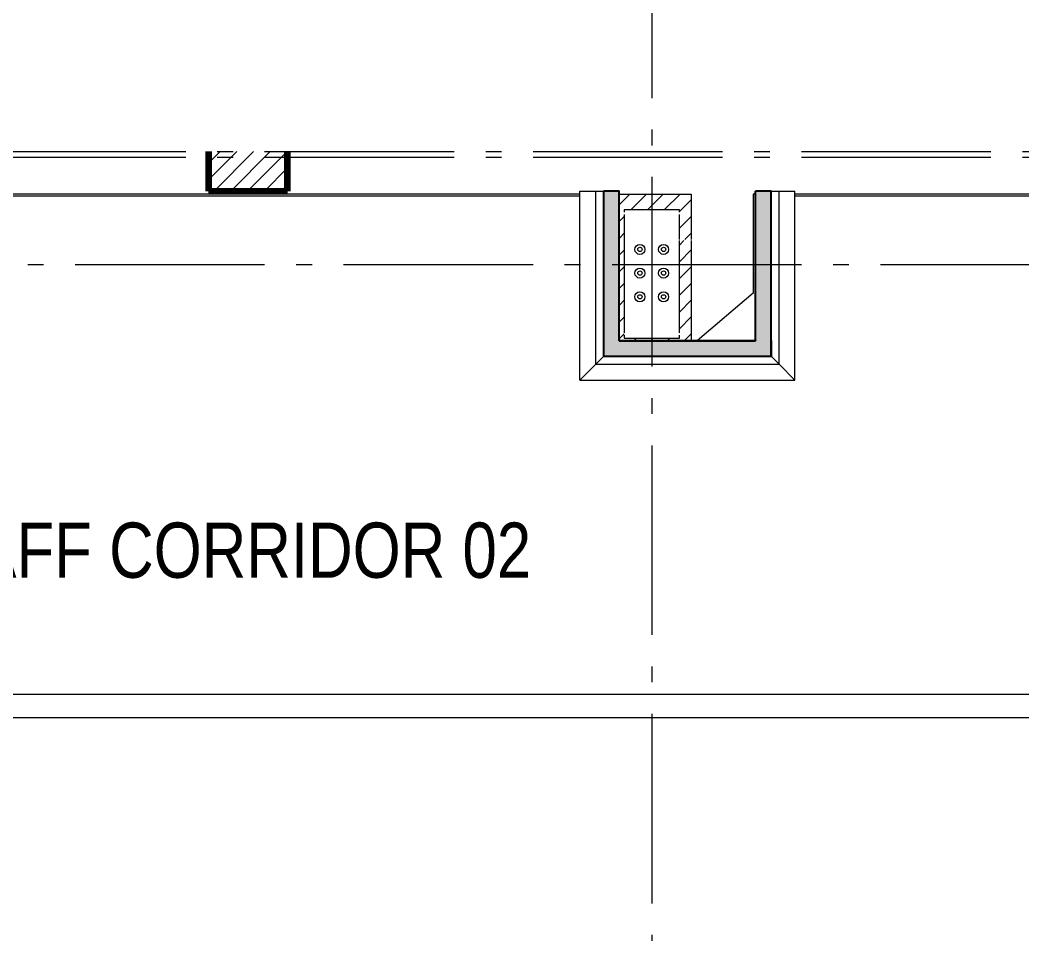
# Model space of a CAD drawing. Header units: millimetres. Extents: x -187347 to 135007, y -6415 to 292048.
# Drawn here: x -84941 to -78595, y 99815 to 105603 of the extents above; entities that cross this region are included whole.
import ezdxf

# ---------------------------------------------------------------- set-up
doc = ezdxf.new("R2010")
doc.units = ezdxf.units.MM
doc.header["$LTSCALE"] = 100
doc.linetypes.add('Z_LINE-CNTR', pattern=[17, 12, -2, 1, -2])
for name, color, linetype, lineweight in [('A-AREA-IDEN', 7, 'Continuous', 5), ('A-FLOR', 7, 'Continuous', 5), ('A-WALL', 7, 'Continuous', 5), ('A-WALL-FNSH', 7, 'Continuous', 5), ('A-WALL-PATT', 7, 'Continuous', 5), ('S-COLS', 7, 'Continuous', 5), ('S-FSTN', 7, 'Continuous', 5), ('S-GRID', 7, 'Continuous', 5)]:
    doc.layers.add(name, color=color, linetype=linetype, lineweight=lineweight)
doc.styles.add('Arial_40', font='arial.ttf', dxfattribs={"width": 0.8, "height": 125})

# ---------------------------------------------------------------- blocks, each defined once
blk = doc.blocks.new('ODE_ST_M3_Concrete_Rectangular_Column_LOD3 - C500c500-V253-BLOCK WORK - GROUND FLOOR PLAN - FOR SITE')
at = {"layer": 'S-COLS', "true_color": 0xc0c0c0}
h = blk.add_hatch(dxfattribs=at)
h.set_pattern_fill('FP_1742', color=9, style=0, pattern_type=2)
h.set_pattern_definition([(45, (-129443.505, -715), (-53.03301, 53.03301), [])])
h.paths.add_polyline_path([(-143.3, -250), (250, -250), (250, 0), (-250, 0), (-250, -250)])
at = {"layer": 'S-COLS', "lineweight": 100}
for p, q in [((-250, 0), (-250, -250)), ((250, -250), (250, 0)), ((-250, -250), (250, -250))]:
    blk.add_line(p, q, dxfattribs=at)
blk = doc.blocks.new('ODE_ST_M3_Base_Plate_Connection___Double_Row_14562_FREE_BOLT_LOD3 - BR630D-V275-BLOCK WORK - GROUND FLOOR PLAN - FOR SITE')
at = {"layer": 'S-FSTN'}
for p, q in [((-181.3, 406), (-181.3, 391)), ((168.7, 406), (-181.3, 406)), ((168.7, 391), (168.7, 406)), ((-181.3, 377), (-181.3, -373)), ((168.7, 219), (168.7, 377)), ((168.7, -373), (168.7, 213)), ((-181.3, -387), (-181.3, -406)), ((-181.3, -406), (168.7, -406)), ((168.7, -406), (168.7, -387))]:
    blk.add_line(p, q, dxfattribs=at)
blk = doc.blocks.new('Hex Head - 16mmØ BOLT-30449151-BLOCK WORK - GROUND FLOOR PLAN - FOR SITE')
at = {"layer": 'S-FSTN'}
for radius, start, end in [(31.7, 0, 180), (13.5, 0, 180), (31.7, 180, 360), (13.5, 180, 360)]:
    blk.add_arc((9.5, 0), radius, start, end, dxfattribs=at)
blk = doc.blocks.new('Hex Head - 30mmØ BOLT-30457584-BLOCK WORK - GROUND FLOOR PLAN - FOR SITE')
at = {"layer": 'S-FSTN'}
for radius, start, end in [(31.7, 0, 180), (13.5, 0, 180), (31.7, 180, 360), (13.5, 180, 360)]:
    blk.add_arc((9.5, 0), radius, start, end, dxfattribs=at)

msp = doc.modelspace()

# ---------------------------------------------------------------- hatches: boundary and pattern name
at = {"layer": 'A-WALL-PATT', "true_color": 0xb8ffa6}
h = msp.add_hatch(color=71, dxfattribs=at)
h.paths.add_polyline_path([(-81244.9, 103473.8), (-81244.1, 103473.8), (-81244.1, 103572.2), (-81244.9, 103572.2)])
h.paths.add_polyline_path([(-81244.1, 103573), (-81244.1, 104520), (-81244.9, 104520), (-81244.9, 103573)])
at = {"layer": 'A-WALL-PATT'}
h = msp.add_hatch(dxfattribs=at)
h.set_pattern_fill('FP_309', color=256, angle=67.38013, style=0, pattern_type=2)
h.set_pattern_definition([(157.38, (-81164.69, 104050.563), (-50.7995, 0.0003), [13.208, -647.192]), (157.38, (-81164.69, 104101.363), (-50.79954, 0.0003), [13.208, -647.192]), (157.38, (-81164.69, 104152.164), (-50.79954, 0.0003), [13.208, -647.192]), (157.38, (-81164.69, 104202.963), (-50.79954, 0.0003), [13.208, -647.192]), (157.38, (-81164.69, 104253.763), (-50.79954, 0.0003), [13.208, -647.192]), (202.249, (-81164.69, 104093.235), (-50.8004, 0.00024), [12.075, -1195.427]), (202.249, (-81164.69, 104144.035), (-50.8004, 0.00024), [12.075, -1195.427]), (202.249, (-81164.69, 104194.835), (-50.80037, 0.00024), [12.075, -1195.427]), (202.249, (-81164.69, 104245.635), (-50.80037, 0.00024), [12.075, -1195.427]), (202.249, (-81164.69, 104296.435), (-50.80037, 0.00024), [12.075, -1195.427]), (202.249, (-81164.69, 104347.235), (-50.80037, 0.00024), [12.075, -1195.427]), (202.2491, (-81164.69, 104398.035), (-50.80037, 0.00024), [12.075, -1195.427]), (202.2491, (-81164.69, 104448.836), (-50.80037, 0.00024), [12.075, -1195.427]), (202.2491, (-81164.69, 104499.635), (-50.80037, 0.00024), [12.075, -1195.427]), (337.751, (-81175.866, 104080.535), (-50.8004, -0.0005), [12.075, -1195.427]), (337.751, (-81175.866, 104131.335), (-50.8004, -0.0005), [12.075, -1195.427]), (337.751, (-81175.866, 104182.136), (-50.80037, -0.0005), [12.075, -1195.427]), (337.751, (-81175.866, 104232.935), (-50.80037, -0.0005), [12.075, -1195.427]), (337.751, (-81175.866, 104283.735), (-50.80037, -0.0005), [12.075, -1195.427]), (337.751, (-81175.866, 104334.535), (-50.80037, -0.0005), [12.075, -1195.427]), (337.751, (-81175.866, 104385.335), (-50.80037, -0.00048), [12.075, -1195.427]), (337.7511, (-81175.866, 104436.135), (-50.80037, -0.00048), [12.075, -1195.427]), (337.7511, (-81175.866, 104486.935), (-50.80037, -0.00048), [12.075, -1195.427]), (22.62, (-81176.882, 104062.755), (-50.7995, -0.00055), [13.208, -647.192]), (22.62, (-81176.882, 104113.555), (-50.79954, -0.00055), [13.208, -647.192]), (22.62, (-81176.882, 104164.355), (-50.79954, -0.00055), [13.208, -647.192]), (22.62, (-81176.882, 104215.155), (-50.79954, -0.00055), [13.208, -647.192]), (22.62, (-81176.882, 104265.955), (-50.79954, -0.00055), [13.208, -647.192]), (171.8701, (-81156.0536, 104048.023), (-50.79954, -7e-05), [3.592, -355.618]), (158.198, (-81159.61, 104048.53), (-50.8005, 0.0002), [5.471, -268.095]), (158.198, (-81159.61, 104099.33), (-50.8005, 0.0002), [5.471, -268.095]), (21.801, (-81164.69, 104067.835), (-50.8005, 0.0004), [5.471, -268.095]), (21.801, (-81164.69, 104118.636), (-50.8005, 0.0004), [5.471, -268.095]), (8.1301, (-81159.6096, 104069.867), (-50.79954, -0.00017), [3.592, -355.618]), (8.1301, (-81156.0536, 104048.023), (-50.79954, -0.00017), [3.592, -355.618]), (26.565, (-81152.498, 104048.53), (-50.7999, -0.0005), [3.408, -110.184]), (45, (-81149.45, 104050.056), (-50.8, -0.0001), [3.592, -68.25]), (56.31, (-81146.91, 104052.595), (-50.8, -0.0005), [1.832, -181.33]), (56.31, (-81146.91, 104103.395), (-50.8, -0.0005), [1.832, -181.33]), (56.31, (-81146.91, 104154.195), (-50.8, -0.0005), [1.832, -181.33]), (71.565, (-81145.894, 104054.12), (-50.8, 0.0002), [1.676, -158.967]), (71.565, (-81145.894, 104104.92), (-50.7998, 0.0002), [1.676, -158.967]), (71.565, (-81145.894, 104155.72), (-50.7998, 0.0002), [1.676, -158.967]), (71.565, (-81145.386, 104055.643), (-50.8, 0.0002), [1.676, -158.967]), (71.565, (-81145.386, 104106.443), (-50.7998, 0.0002), [1.676, -158.967]), (71.565, (-81145.386, 104157.243), (-50.7998, 0.0002), [1.676, -158.967]), (90, (-81144.88, 104057.167), (-50.8, -0.0001), [4.064, -46.736]), (108.435, (-81144.88, 104061.23), (-50.8, -0.0005), [1.676, -158.967]), (108.435, (-81144.88, 104112.03), (-50.7998, -0.0005), [1.676, -158.967]), (108.435, (-81144.88, 104162.83), (-50.7998, -0.0005), [1.676, -158.967]), (108.435, (-81145.386, 104062.755), (-50.8, -0.0005), [1.676, -158.967]), (108.435, (-81145.386, 104113.555), (-50.7998, -0.0005), [1.676, -158.967]), (108.435, (-81145.386, 104164.355), (-50.7998, -0.0005), [1.676, -158.967]), (123.69, (-81145.894, 104064.28), (-50.8, 0.0002), [1.832, -181.33]), (123.69, (-81145.894, 104115.08), (-50.8, 0.0002), [1.832, -181.33]), (123.69, (-81145.894, 104165.88), (-50.8, 0.0002), [1.832, -181.33]), (135, (-81146.91, 104065.803), (-50.8, -0.0001), [3.592, -68.25]), (153.435, (-81149.45, 104068.343), (-50.7999, 0.0003), [3.408, -110.184]), (171.8701, (-81152.498, 104069.867), (-50.79954, -7e-05), [3.592, -355.618]), (171.8701, (-81156.054, 104073.423), (-50.79954, -7e-05), [3.592, -355.618]), (158.198, (-81159.61, 104073.93), (-50.8005, 0.0002), [5.471, -268.095]), (158.198, (-81159.61, 104124.732), (-50.8005, 0.0002), [5.471, -268.095]), (21.801, (-81164.69, 104093.235), (-50.8005, 0.0004), [5.471, -268.095]), (21.801, (-81164.69, 104144.035), (-50.8005, 0.0004), [5.471, -268.095]), (8.1301, (-81159.61, 104095.267), (-50.79954, -0.00017), [3.592, -355.618]), (8.1301, (-81156.054, 104073.423), (-50.79954, -0.00017), [3.592, -355.618]), (26.565, (-81152.498, 104073.932), (-50.7999, -0.0005), [3.408, -110.184]), (45, (-81149.45, 104075.455), (-50.8, -0.0001), [3.592, -68.25]), (56.31, (-81146.91, 104077.995), (-50.8, -0.0005), [1.832, -181.33]), (56.31, (-81146.91, 104128.796), (-50.8, -0.0005), [1.832, -181.33]), (56.31, (-81146.91, 104179.595), (-50.8, -0.0005), [1.832, -181.33]), (71.565, (-81145.894, 104079.52), (-50.8, 0.0002), [1.676, -158.967]), (71.565, (-81145.894, 104130.32), (-50.7998, 0.0002), [1.676, -158.967]), (71.565, (-81145.894, 104181.12), (-50.7998, 0.0002), [1.676, -158.967]), (71.565, (-81145.386, 104081.043), (-50.8, 0.0002), [1.676, -158.967]), (71.565, (-81145.386, 104131.843), (-50.7998, 0.0002), [1.676, -158.967]), (71.565, (-81145.386, 104182.644), (-50.7998, 0.0002), [1.676, -158.967]), (90, (-81144.88, 104082.567), (-50.8, -0.0001), [4.064, -46.736]), (108.435, (-81144.88, 104086.63), (-50.7998, -0.0005), [1.676, -158.967]), (108.435, (-81144.88, 104137.43), (-50.7998, -0.0005), [1.676, -158.967]), (108.435, (-81144.88, 104188.23), (-50.7998, -0.0005), [1.676, -158.967]), (108.435, (-81145.386, 104088.155), (-50.7998, -0.0005), [1.676, -158.967]), (108.435, (-81145.386, 104138.955), (-50.7998, -0.0005), [1.676, -158.967]), (108.435, (-81145.386, 104189.755), (-50.7998, -0.0005), [1.676, -158.967]), (123.69, (-81145.894, 104089.68), (-50.8, 0.0002), [1.832, -181.33]), (123.69, (-81145.894, 104140.48), (-50.8, 0.0002), [1.832, -181.33]), (123.69, (-81145.894, 104191.28), (-50.8, 0.0002), [1.832, -181.33]), (135, (-81146.91, 104091.203), (-50.8, -0.0001), [3.592, -68.25]), (153.435, (-81149.45, 104093.743), (-50.7999, 0.0003), [3.408, -110.184]), (171.8701, (-81152.4984, 104095.267), (-50.79954, -7e-05), [3.592, -355.618]), (171.8701, (-81184.5024, 104060.723), (-50.79954, -7e-05), [3.592, -355.618]), (153.435, (-81188.058, 104061.232), (-50.7999, 0.0003), [3.408, -110.184]), (135, (-81191.106, 104062.755), (-50.8, -0.0001), [3.592, -68.25]), (123.69, (-81193.646, 104065.295), (-50.8, 0.0002), [1.832, -181.33]), (123.69, (-81193.646, 104116.095), (-50.8, 0.0002), [1.832, -181.33]), (123.69, (-81193.646, 104166.895), (-50.8, 0.0002), [1.832, -181.33]), (108.435, (-81194.66, 104066.82), (-50.8, -0.0005), [1.676, -158.967]), (108.435, (-81194.66, 104117.62), (-50.7998, -0.0005), [1.676, -158.967]), (108.435, (-81194.662, 104168.42), (-50.7998, -0.0005), [1.676, -158.967]), (108.435, (-81195.17, 104068.343), (-50.8, -0.0005), [1.676, -158.967]), (108.435, (-81195.17, 104119.143), (-50.7998, -0.0005), [1.676, -158.967]), (108.435, (-81195.17, 104169.943), (-50.7998, -0.0005), [1.676, -158.967]), (90, (-81195.68, 104069.87), (-50.8, -0.0001), [4.064, -46.736]), (71.565, (-81195.68, 104073.93), (-50.8, 0.0002), [1.676, -158.967]), (71.565, (-81195.68, 104124.73), (-50.7998, 0.0002), [1.676, -158.967]), (71.565, (-81195.68, 104175.53), (-50.7998, 0.0002), [1.676, -158.967]), (71.565, (-81195.17, 104075.455), (-50.8, 0.0002), [1.676, -158.967]), (71.565, (-81195.17, 104126.255), (-50.7998, 0.0002), [1.676, -158.967]), (71.565, (-81195.17, 104177.055), (-50.7998, 0.0002), [1.676, -158.967]), (56.31, (-81194.66, 104076.98), (-50.8, -0.0005), [1.832, -181.33]), (56.31, (-81194.66, 104127.78), (-50.8, -0.0005), [1.832, -181.33]), (56.31, (-81194.66, 104178.58), (-50.8, -0.0005), [1.832, -181.33]), (45, (-81193.646, 104078.503), (-50.8, -0.0001), [3.592, -68.25]), (26.565, (-81191.106, 104081.043), (-50.7999, -0.0005), [3.408, -110.184]), (8.1301, (-81188.0584, 104082.567), (-50.79954, -0.00017), [3.592, -355.618]), (8.1301, (-81184.5024, 104060.723), (-50.79954, -0.00017), [3.592, -355.618]), (20.556, (-81180.946, 104061.231), (-50.8004, -0.0003), [4.34, -429.695]), (20.556, (-81180.946, 104112.03), (-50.8004, -0.0003), [4.34, -429.695]), (20.556, (-81180.946, 104162.832), (-50.8004, -0.0003), [4.34, -429.695]), (158.198, (-81175.866, 104080.535), (-50.8005, 0.0002), [5.471, -268.095]), (158.198, (-81175.866, 104131.335), (-50.8005, 0.0002), [5.471, -268.095]), (171.8701, (-81180.946, 104082.5674), (-50.79954, -7e-05), [3.592, -355.618]), (90, (-81195.68, 104046.5), (-50.8, -0.0001), [2.032, -48.768]), (71.565, (-81195.68, 104048.53), (-50.8, 0.0002), [1.676, -158.967]), (71.565, (-81195.68, 104099.33), (-50.7998, 0.0002), [1.676, -158.967]), (71.565, (-81195.68, 104150.13), (-50.7998, 0.0002), [1.676, -158.967]), (71.565, (-81195.17, 104050.055), (-50.8, 0.0002), [1.676, -158.967]), (71.565, (-81195.17, 104100.855), (-50.7998, 0.0002), [1.676, -158.967]), (71.565, (-81195.17, 104151.656), (-50.7998, 0.0002), [1.676, -158.967]), (56.31, (-81194.66, 104051.58), (-50.8, -0.0005), [1.832, -181.33]), (56.31, (-81194.662, 104102.38), (-50.8, -0.0005), [1.832, -181.33]), (56.31, (-81194.66, 104153.18), (-50.8, -0.0005), [1.832, -181.33]), (45, (-81193.646, 104053.104), (-50.8, -0.0001), [3.592, -68.25]), (26.565, (-81191.106, 104055.643), (-50.7999, -0.0005), [3.408, -110.184]), (8.1301, (-81188.058, 104057.167), (-50.79954, -0.00017), [3.592, -355.618]), (159.444, (-81176.882, 104055.643), (-50.8004, 7e-05), [4.34, -429.695]), (159.444, (-81176.882, 104106.443), (-50.8004, 7e-05), [4.34, -429.695]), (159.444, (-81176.882, 104157.244), (-50.8004, 7e-05), [4.34, -429.695]), (171.8701, (-81180.946, 104057.1676), (-50.79954, -7e-05), [3.592, -355.618]), (171.8701, (-81184.502, 104086.1236), (-50.79954, -7e-05), [3.592, -355.618]), (153.435, (-81188.058, 104086.631), (-50.7999, 0.0003), [3.408, -110.184]), (135, (-81191.106, 104088.155), (-50.8, -0.0001), [3.592, -68.25]), (123.69, (-81193.646, 104090.695), (-50.8, 0.0002), [1.832, -181.33]), (123.69, (-81193.646, 104141.495), (-50.8, 0.0002), [1.832, -181.33]), (123.69, (-81193.646, 104192.296), (-50.8, 0.0002), [1.832, -181.33]), (108.435, (-81194.66, 104092.22), (-50.7998, -0.0005), [1.676, -158.967]), (108.435, (-81194.66, 104143.02), (-50.7998, -0.0005), [1.676, -158.967]), (108.435, (-81194.66, 104193.82), (-50.7998, -0.0005), [1.676, -158.967]), (108.435, (-81195.17, 104093.743), (-50.7998, -0.0005), [1.676, -158.967]), (108.435, (-81195.17, 104144.544), (-50.7998, -0.0005), [1.676, -158.967]), (108.435, (-81195.17, 104195.343), (-50.7998, -0.0005), [1.676, -158.967]), (90, (-81195.68, 104095.267), (-50.8, -0.0001), [2.032, -48.768]), (8.1301, (-81184.502, 104086.1236), (-50.79954, -0.00017), [3.592, -355.618]), (21.801, (-81180.946, 104086.631), (-50.8005, 0.0004), [5.471, -268.095]), (21.801, (-81180.946, 104137.43), (-50.8005, 0.0004), [5.471, -268.095])])
h.paths.add_polyline_path([(-81145.7, 103572.2), (-81145.7, 104520), (-81244.1, 104520), (-81244.1, 103572.2)])
at = {"layer": 'A-WALL-PATT', "true_color": 0xb8ffa6}
for points in [[(-81144.9, 103573), (-81144.9, 104520), (-81145.7, 104520), (-81145.7, 103573)], [(-80282.1, 103573), (-80282.1, 104519), (-80282.9, 104519), (-80282.9, 103573)], [(-81047.4, 103572.2), (-80282.1, 103572.2), (-80282.9, 103573), (-81144.9, 103573), (-81145.7, 103572.2)], [(-81047.4, 103473), (-80183.7, 103473), (-80183.7, 103473.8), (-81244.1, 103473.8), (-81244.1, 103473)]]:
    msp.add_hatch(color=71, dxfattribs=at).paths.add_polyline_path(points)
at = {"layer": 'A-WALL-PATT'}
h = msp.add_hatch(dxfattribs=at)
h.set_pattern_fill('FP_307', color=256, angle=67.38013, style=0, pattern_type=2)
h.set_pattern_definition([(337.38, (-80263.066, 104041.935), (50.7995, -0.0003), [13.208, -647.192]), (337.38, (-80263.066, 103991.135), (50.79954, -0.0003), [13.208, -647.192]), (337.38, (-80263.066, 103940.335), (50.79954, -0.0003), [13.208, -647.192]), (337.38, (-80263.066, 103889.535), (50.79954, -0.0003), [13.208, -647.192]), (337.38, (-80263.066, 103838.735), (50.79954, -0.0003), [13.208, -647.192]), (22.249, (-80263.066, 103999.264), (50.8004, -0.00024), [12.075, -1195.427]), (22.249, (-80263.066, 103948.463), (50.8004, -0.00024), [12.075, -1195.427]), (22.249, (-80263.066, 103897.663), (50.80037, -0.00024), [12.075, -1195.427]), (22.249, (-80263.066, 103846.864), (50.80037, -0.00024), [12.075, -1195.427]), (22.249, (-80263.066, 103796.063), (50.80037, -0.00024), [12.075, -1195.427]), (22.249, (-80263.066, 103745.263), (50.80037, -0.00024), [12.075, -1195.427]), (22.2491, (-80263.066, 103694.463), (50.80037, -0.00024), [12.075, -1195.427]), (22.2491, (-80263.066, 103643.663), (50.80037, -0.00024), [12.075, -1195.427]), (22.2491, (-80263.066, 103592.863), (50.80037, -0.00024), [12.075, -1195.427]), (157.751, (-80251.89, 104011.963), (50.8004, 0.0005), [12.075, -1195.427]), (157.751, (-80251.89, 103961.163), (50.8004, 0.0005), [12.075, -1195.427]), (157.751, (-80251.89, 103910.363), (50.80037, 0.0005), [12.075, -1195.427]), (157.751, (-80251.89, 103859.563), (50.80037, 0.0005), [12.075, -1195.427]), (157.751, (-80251.89, 103808.763), (50.80037, 0.0005), [12.075, -1195.427]), (157.751, (-80251.89, 103757.964), (50.80037, 0.0005), [12.075, -1195.427]), (157.751, (-80251.89, 103707.163), (50.80037, 0.00048), [12.075, -1195.427]), (157.7511, (-80251.89, 103656.363), (50.80037, 0.00048), [12.075, -1195.427]), (157.7511, (-80251.89, 103605.564), (50.80037, 0.00048), [12.075, -1195.427]), (202.62, (-80250.874, 104029.743), (50.7995, 0.00055), [13.208, -647.192]), (202.62, (-80250.874, 103978.943), (50.79954, 0.00055), [13.208, -647.192]), (202.62, (-80250.874, 103928.144), (50.79954, 0.00055), [13.208, -647.192]), (202.62, (-80250.874, 103877.343), (50.79954, 0.00055), [13.208, -647.192]), (202.62, (-80250.874, 103826.543), (50.79954, 0.00055), [13.208, -647.192]), (351.8701, (-80271.702, 104044.475), (50.79954, 7e-05), [3.592, -355.618]), (338.198, (-80268.146, 104043.967), (50.8005, -0.0002), [5.471, -268.095]), (338.198, (-80268.146, 103993.168), (50.8005, -0.0002), [5.471, -268.095]), (201.801, (-80263.066, 104024.663), (50.8005, -0.0004), [5.471, -268.095]), (201.801, (-80263.066, 103973.863), (50.8005, -0.0004), [5.471, -268.095]), (188.1301, (-80268.146, 104022.631), (50.79954, 0.00017), [3.592, -355.618]), (188.1301, (-80271.702, 104044.475), (50.79954, 0.00017), [3.592, -355.618]), (206.565, (-80275.258, 104043.968), (50.7999, 0.0005), [3.408, -110.184]), (225, (-80278.306, 104042.443), (50.8, 0.0001), [3.592, -68.25]), (236.31, (-80280.846, 104039.903), (50.8, 0.0005), [1.832, -181.33]), (236.31, (-80280.846, 103989.104), (50.8, 0.0005), [1.832, -181.33]), (236.31, (-80280.846, 103938.303), (50.8, 0.0005), [1.832, -181.33]), (251.565, (-80281.862, 104038.38), (50.8, -0.0002), [1.676, -158.967]), (251.565, (-80281.86, 103987.58), (50.7998, -0.0002), [1.676, -158.967]), (251.565, (-80281.86, 103936.78), (50.7998, -0.0002), [1.676, -158.967]), (251.565, (-80282.37, 104036.855), (50.8, -0.0002), [1.676, -158.967]), (251.565, (-80282.37, 103986.055), (50.7998, -0.0002), [1.676, -158.967]), (251.565, (-80282.37, 103935.256), (50.7998, -0.0002), [1.676, -158.967]), (270, (-80282.88, 104035.33), (50.8, 0.0001), [4.064, -46.736]), (288.435, (-80282.88, 104031.267), (50.8, 0.0005), [1.676, -158.967]), (288.435, (-80282.88, 103980.467), (50.7998, 0.0005), [1.676, -158.967]), (288.435, (-80282.88, 103929.667), (50.7998, 0.0005), [1.676, -158.967]), (288.435, (-80282.37, 104029.743), (50.8, 0.0005), [1.676, -158.967]), (288.435, (-80282.37, 103978.943), (50.7998, 0.0005), [1.676, -158.967]), (288.435, (-80282.37, 103928.143), (50.7998, 0.0005), [1.676, -158.967]), (303.69, (-80281.86, 104028.22), (50.8, -0.0002), [1.832, -181.33]), (303.69, (-80281.862, 103977.42), (50.8, -0.0002), [1.832, -181.33]), (303.69, (-80281.86, 103926.62), (50.8, -0.0002), [1.832, -181.33]), (315, (-80280.846, 104026.695), (50.8, 0.0001), [3.592, -68.25]), (333.435, (-80278.306, 104024.155), (50.7999, -0.0003), [3.408, -110.184]), (351.8701, (-80275.258, 104022.6314), (50.79954, 7e-05), [3.592, -355.618]), (351.8701, (-80271.702, 104019.075), (50.79954, 7e-05), [3.592, -355.618]), (338.198, (-80268.146, 104018.567), (50.8005, -0.0002), [5.471, -268.095]), (338.198, (-80268.146, 103967.767), (50.8005, -0.0002), [5.471, -268.095]), (201.801, (-80263.066, 103999.264), (50.8005, -0.0004), [5.471, -268.095]), (201.801, (-80263.066, 103948.463), (50.8005, -0.0004), [5.471, -268.095]), (188.1301, (-80268.146, 103997.231), (50.79954, 0.00017), [3.592, -355.618]), (188.1301, (-80271.702, 104019.075), (50.79954, 0.00017), [3.592, -355.618]), (206.565, (-80275.258, 104018.567), (50.7999, 0.0005), [3.408, -110.184]), (225, (-80278.306, 104017.043), (50.8, 0.0001), [3.592, -68.25]), (236.31, (-80280.846, 104014.503), (50.8, 0.0005), [1.832, -181.33]), (236.31, (-80280.846, 103963.703), (50.8, 0.0005), [1.832, -181.33]), (236.31, (-80280.846, 103912.903), (50.8, 0.0005), [1.832, -181.33]), (251.565, (-80281.86, 104012.98), (50.8, -0.0002), [1.676, -158.967]), (251.565, (-80281.86, 103962.18), (50.7998, -0.0002), [1.676, -158.967]), (251.565, (-80281.86, 103911.38), (50.7998, -0.0002), [1.676, -158.967]), (251.565, (-80282.37, 104011.455), (50.8, -0.0002), [1.676, -158.967]), (251.565, (-80282.37, 103960.655), (50.7998, -0.0002), [1.676, -158.967]), (251.565, (-80282.37, 103909.855), (50.7998, -0.0002), [1.676, -158.967]), (270, (-80282.88, 104009.93), (50.8, 0.0001), [4.064, -46.736]), (288.435, (-80282.88, 104005.868), (50.7998, 0.0005), [1.676, -158.967]), (288.435, (-80282.88, 103955.067), (50.7998, 0.0005), [1.676, -158.967]), (288.435, (-80282.88, 103904.267), (50.7998, 0.0005), [1.676, -158.967]), (288.435, (-80282.37, 104004.343), (50.7998, 0.0005), [1.676, -158.967]), (288.435, (-80282.37, 103953.543), (50.7998, 0.0005), [1.676, -158.967]), (288.435, (-80282.37, 103902.744), (50.7998, 0.0005), [1.676, -158.967]), (303.69, (-80281.862, 104002.82), (50.8, -0.0002), [1.832, -181.33]), (303.69, (-80281.86, 103952.02), (50.8, -0.0002), [1.832, -181.33]), (303.69, (-80281.862, 103901.22), (50.8, -0.0002), [1.832, -181.33]), (315, (-80280.846, 104001.295), (50.8, 0.0001), [3.592, -68.25]), (333.435, (-80278.306, 103998.755), (50.7999, -0.0003), [3.408, -110.184]), (351.8701, (-80275.258, 103997.2316), (50.79954, 7e-05), [3.592, -355.618]), (351.8701, (-80243.254, 104031.7756), (50.79954, 7e-05), [3.592, -355.618]), (333.435, (-80239.698, 104031.267), (50.7999, -0.0003), [3.408, -110.184]), (315, (-80236.65, 104029.743), (50.8, 0.0001), [3.592, -68.25]), (303.69, (-80234.11, 104027.203), (50.8, -0.0002), [1.832, -181.33]), (303.69, (-80234.11, 103976.403), (50.8, -0.0002), [1.832, -181.33]), (303.69, (-80234.11, 103925.604), (50.8, -0.0002), [1.832, -181.33]), (288.435, (-80233.094, 104025.68), (50.8, 0.0005), [1.676, -158.967]), (288.435, (-80233.094, 103974.88), (50.7998, 0.0005), [1.676, -158.967]), (288.435, (-80233.094, 103924.08), (50.7998, 0.0005), [1.676, -158.967]), (288.435, (-80232.586, 104024.155), (50.8, 0.0005), [1.676, -158.967]), (288.435, (-80232.586, 103973.356), (50.7998, 0.0005), [1.676, -158.967]), (288.435, (-80232.586, 103922.555), (50.7998, 0.0005), [1.676, -158.967]), (270, (-80232.08, 104022.63), (50.8, 0.0001), [4.064, -46.736]), (251.565, (-80232.08, 104018.567), (50.8, -0.0002), [1.676, -158.967]), (251.565, (-80232.08, 103967.767), (50.7998, -0.0002), [1.676, -158.967]), (251.565, (-80232.08, 103916.967), (50.7998, -0.0002), [1.676, -158.967]), (251.565, (-80232.586, 104017.043), (50.8, -0.0002), [1.676, -158.967]), (251.565, (-80232.586, 103966.244), (50.7998, -0.0002), [1.676, -158.967]), (251.565, (-80232.586, 103915.443), (50.7998, -0.0002), [1.676, -158.967]), (236.31, (-80233.094, 104015.52), (50.8, 0.0005), [1.832, -181.33]), (236.31, (-80233.094, 103964.72), (50.8, 0.0005), [1.832, -181.33]), (236.31, (-80233.094, 103913.92), (50.8, 0.0005), [1.832, -181.33]), (225, (-80234.11, 104013.995), (50.8, 0.0001), [3.592, -68.25]), (206.565, (-80236.65, 104011.455), (50.7999, 0.0005), [3.408, -110.184]), (188.1301, (-80239.698, 104009.9316), (50.79954, 0.00017), [3.592, -355.618]), (188.1301, (-80243.254, 104031.7756), (50.79954, 0.00017), [3.592, -355.618]), (200.556, (-80246.81, 104031.267), (50.8004, 0.0003), [4.34, -429.695]), (200.556, (-80246.81, 103980.467), (50.8004, 0.0003), [4.34, -429.695]), (200.556, (-80246.81, 103929.667), (50.8004, 0.0003), [4.34, -429.695]), (338.198, (-80251.89, 104011.963), (50.8005, -0.0002), [5.471, -268.095]), (338.198, (-80251.89, 103961.163), (50.8005, -0.0002), [5.471, -268.095]), (351.8701, (-80246.81, 104009.931), (50.79954, 7e-05), [3.592, -355.618]), (270, (-80232.08, 104046), (50.8, 0.0001), [2.032, -48.768]), (251.565, (-80232.08, 104043.967), (50.8, -0.0002), [1.676, -158.967]), (251.565, (-80232.08, 103993.167), (50.7998, -0.0002), [1.676, -158.967]), (251.565, (-80232.08, 103942.37), (50.7998, -0.0002), [1.676, -158.967]), (251.565, (-80232.586, 104042.443), (50.8, -0.0002), [1.676, -158.967]), (251.565, (-80232.586, 103991.643), (50.7998, -0.0002), [1.676, -158.967]), (251.565, (-80232.586, 103940.843), (50.7998, -0.0002), [1.676, -158.967]), (236.31, (-80233.094, 104040.92), (50.8, 0.0005), [1.832, -181.33]), (236.31, (-80233.094, 103990.12), (50.8, 0.0005), [1.832, -181.33]), (236.31, (-80233.094, 103939.32), (50.8, 0.0005), [1.832, -181.33]), (225, (-80234.11, 104039.395), (50.8, 0.0001), [3.592, -68.25]), (206.565, (-80236.65, 104036.855), (50.7999, 0.0005), [3.408, -110.184]), (188.1301, (-80239.698, 104035.3314), (50.79954, 0.00017), [3.592, -355.618]), (339.444, (-80250.874, 104036.855), (50.8004, -7e-05), [4.34, -429.695]), (339.444, (-80250.874, 103986.055), (50.8004, -7e-05), [4.34, -429.695]), (339.444, (-80250.874, 103935.255), (50.8004, -7e-05), [4.34, -429.695]), (351.8701, (-80246.8104, 104035.331), (50.79954, 7e-05), [3.592, -355.618]), (351.8701, (-80243.254, 104006.3745), (50.79954, 7e-05), [3.592, -355.618]), (333.435, (-80239.698, 104005.867), (50.7999, -0.0003), [3.408, -110.184]), (315, (-80236.65, 104004.343), (50.8, 0.0001), [3.592, -68.25]), (303.69, (-80234.11, 104001.803), (50.8, -0.0002), [1.832, -181.33]), (303.69, (-80234.11, 103951.003), (50.8, -0.0002), [1.832, -181.33]), (303.69, (-80234.11, 103900.203), (50.8, -0.0002), [1.832, -181.33]), (288.435, (-80233.094, 104000.28), (50.7998, 0.0005), [1.676, -158.967]), (288.435, (-80233.094, 103949.48), (50.7998, 0.0005), [1.676, -158.967]), (288.435, (-80233.094, 103898.68), (50.7998, 0.0005), [1.676, -158.967]), (288.435, (-80232.586, 103998.755), (50.7998, 0.0005), [1.676, -158.967]), (288.435, (-80232.586, 103947.955), (50.7998, 0.0005), [1.676, -158.967]), (288.435, (-80232.586, 103897.155), (50.7998, 0.0005), [1.676, -158.967]), (270, (-80232.08, 103997.23), (50.8, 0.0001), [2.032, -48.768]), (188.1301, (-80243.254, 104006.3745), (50.79954, 0.00017), [3.592, -355.618]), (201.801, (-80246.81, 104005.867), (50.8005, -0.0004), [5.471, -268.095]), (201.801, (-80246.81, 103955.068), (50.8005, -0.0004), [5.471, -268.095])])
h.paths.add_polyline_path([(-80183.7, 103572.2), (-80183.7, 104519), (-80282.1, 104519), (-80282.1, 103572.2)])
at = {"layer": 'A-WALL-PATT', "true_color": 0xb8ffa6}
h = msp.add_hatch(color=71, dxfattribs=at)
h.paths.add_polyline_path([(-80182.9, 103473.8), (-80182.9, 103572.2), (-80183.7, 103572.2), (-80183.7, 103473.8)])
h.paths.add_polyline_path([(-80182.9, 103573), (-80182.9, 104519), (-80183.7, 104519), (-80183.7, 103573)])
at = {"layer": 'A-WALL-PATT'}
h = msp.add_hatch(dxfattribs=at)
h.set_pattern_fill('FP_308', color=256, angle=-292.61987, style=0, pattern_type=2)
h.set_pattern_definition([(247.38, (-80717.942, 103553.187), (-0.0003, -50.79954), [13.208, -647.192]), (247.38, (-80768.742, 103553.187), (-0.0003, -50.79954), [13.208, -647.192]), (247.38, (-80819.542, 103553.187), (-0.0003, -50.79954), [13.208, -647.192]), (247.38, (-80870.342, 103553.187), (-0.0003, -50.79954), [13.208, -647.192]), (247.38, (-80921.142, 103553.187), (-0.0003, -50.79954), [13.208, -647.192]), (292.249, (-80760.614, 103553.187), (-0.00024, -50.8004), [12.075, -1195.427]), (292.249, (-80811.414, 103553.187), (-0.00024, -50.80037), [12.075, -1195.427]), (292.249, (-80862.214, 103553.188), (-0.00024, -50.80037), [12.075, -1195.427]), (292.249, (-80913.014, 103553.187), (-0.00024, -50.80037), [12.075, -1195.427]), (292.249, (-80963.814, 103553.188), (-0.00024, -50.80037), [12.075, -1195.427]), (292.2491, (-81014.614, 103553.187), (-0.00024, -50.80037), [12.075, -1195.427]), (292.2491, (-81065.414, 103553.187), (-0.00024, -50.80037), [12.075, -1195.427]), (292.2491, (-81116.214, 103553.187), (-0.00024, -50.80037), [12.075, -1195.427]), (292.2491, (-81167.014, 103553.187), (-0.00024, -50.80037), [12.075, -1195.427]), (67.751, (-80747.914, 103542.011), (0.0005, -50.8004), [12.075, -1195.427]), (67.751, (-80798.714, 103542.01), (0.0005, -50.80037), [12.075, -1195.427]), (67.751, (-80849.514, 103542.011), (0.0005, -50.80037), [12.075, -1195.427]), (67.751, (-80900.314, 103542.01), (0.0005, -50.80037), [12.075, -1195.427]), (67.751, (-80951.114, 103542.011), (0.0005, -50.80037), [12.075, -1195.427]), (67.7511, (-81001.914, 103542.01), (0.00048, -50.80037), [12.075, -1195.427]), (67.7511, (-81052.714, 103542.011), (0.00048, -50.80037), [12.075, -1195.427]), (67.7511, (-81103.514, 103542.01), (0.00048, -50.80037), [12.075, -1195.427]), (67.7511, (-81154.314, 103542.01), (0.00048, -50.80037), [12.075, -1195.427]), (112.62, (-80730.134, 103540.995), (0.00055, -50.79954), [13.208, -647.192]), (112.62, (-80780.934, 103540.995), (0.00055, -50.79954), [13.208, -647.192]), (112.62, (-80831.734, 103540.995), (0.00055, -50.79954), [13.208, -647.192]), (112.62, (-80882.534, 103540.995), (0.00055, -50.79954), [13.208, -647.192]), (112.62, (-80933.334, 103540.996), (0.00055, -50.79954), [13.208, -647.192]), (261.8701, (-80715.4024, 103561.823), (7e-05, -50.79954), [3.592, -355.618]), (248.198, (-80715.91, 103558.268), (-0.0002, -50.8005), [5.471, -268.095]), (248.198, (-80766.71, 103558.267), (-0.0002, -50.8005), [5.471, -268.095]), (111.801, (-80735.214, 103553.187), (-0.0004, -50.8005), [5.471, -268.095]), (111.801, (-80786.014, 103553.187), (-0.00043, -50.8005), [5.471, -268.095]), (98.1301, (-80737.2464, 103558.267), (0.00017, -50.79954), [3.592, -355.618]), (98.1301, (-80715.4024, 103561.823), (0.00017, -50.79954), [3.592, -355.618]), (116.565, (-80715.91, 103565.379), (0.0005, -50.7999), [3.408, -110.184]), (135, (-80717.434, 103568.427), (0.0001, -50.8), [3.592, -68.25]), (146.31, (-80719.974, 103570.968), (0.0005, -50.8), [1.832, -181.33]), (146.31, (-80770.774, 103570.967), (0.0005, -50.8), [1.832, -181.33]), (146.31, (-80821.574, 103570.968), (0.0005, -50.8), [1.832, -181.33]), (161.565, (-80721.5, 103571.983), (-0.0002, -50.7998), [1.676, -158.967]), (161.565, (-80772.3, 103571.983), (-0.0002, -50.7998), [1.676, -158.967]), (161.565, (-80823.1, 103571.983), (-0.0002, -50.7998), [1.676, -158.967]), (161.565, (-80723.02, 103572.49), (-0.0002, -50.7998), [1.676, -158.967]), (161.565, (-80773.82, 103572.49), (-0.0002, -50.7998), [1.676, -158.967]), (161.565, (-80824.62, 103572.49), (-0.0002, -50.7998), [1.676, -158.967]), (180, (-80724.546, 103573), (0.0001, -50.8), [4.064, -46.736]), (198.435, (-80728.61, 103573), (0.0005, -50.7998), [1.676, -158.967]), (198.435, (-80779.41, 103573), (0.0005, -50.7998), [1.676, -158.967]), (198.435, (-80830.21, 103573), (0.0005, -50.7998), [1.676, -158.967]), (198.435, (-80730.134, 103572.49), (0.0005, -50.7998), [1.676, -158.967]), (198.435, (-80780.934, 103572.49), (0.0005, -50.7998), [1.676, -158.967]), (198.435, (-80831.734, 103572.49), (0.0005, -50.7998), [1.676, -158.967]), (213.69, (-80731.66, 103571.984), (-0.0002, -50.8), [1.832, -181.33]), (213.69, (-80782.458, 103571.983), (-0.0002, -50.8), [1.832, -181.33]), (213.69, (-80833.26, 103571.984), (-0.0002, -50.8), [1.832, -181.33]), (225, (-80733.182, 103570.968), (0.0001, -50.8), [3.592, -68.25]), (243.435, (-80735.722, 103568.427), (-0.0003, -50.7999), [3.408, -110.184]), (261.8701, (-80737.246, 103565.379), (7e-05, -50.79954), [3.592, -355.618]), (261.8701, (-80740.802, 103561.823), (7e-05, -50.79954), [3.592, -355.618]), (248.198, (-80741.31, 103558.267), (-0.0002, -50.8005), [5.471, -268.095]), (248.198, (-80792.11, 103558.267), (-0.0002, -50.8005), [5.471, -268.095]), (111.801, (-80760.614, 103553.187), (-0.0004, -50.8005), [5.471, -268.095]), (111.801, (-80811.414, 103553.187), (-0.00043, -50.8005), [5.471, -268.095]), (98.1301, (-80762.646, 103558.267), (0.00017, -50.79954), [3.592, -355.618]), (98.1301, (-80740.802, 103561.823), (0.00017, -50.79954), [3.592, -355.618]), (116.565, (-80741.31, 103565.379), (0.0005, -50.7999), [3.408, -110.184]), (135, (-80742.834, 103568.428), (0.0001, -50.8), [3.592, -68.25]), (146.31, (-80745.374, 103570.967), (0.0005, -50.8), [1.832, -181.33]), (146.31, (-80796.174, 103570.967), (0.0005, -50.8), [1.832, -181.33]), (146.31, (-80846.974, 103570.967), (0.0005, -50.8), [1.832, -181.33]), (161.565, (-80746.9, 103571.983), (-0.0002, -50.7998), [1.676, -158.967]), (161.565, (-80797.7, 103571.984), (-0.0002, -50.7998), [1.676, -158.967]), (161.565, (-80848.5, 103571.983), (-0.0002, -50.7998), [1.676, -158.967]), (161.565, (-80748.42, 103572.49), (-0.0002, -50.7998), [1.676, -158.967]), (161.565, (-80799.22, 103572.49), (-0.0002, -50.7998), [1.676, -158.967]), (161.565, (-80850.02, 103572.49), (-0.0002, -50.7998), [1.676, -158.967]), (180, (-80749.946, 103573), (0.0001, -50.8), [4.064, -46.736]), (198.435, (-80754.01, 103573), (0.0005, -50.7998), [1.676, -158.967]), (198.435, (-80804.81, 103573), (0.0005, -50.7998), [1.676, -158.967]), (198.435, (-80855.61, 103573), (0.0005, -50.7998), [1.676, -158.967]), (198.435, (-80755.534, 103572.49), (0.0005, -50.7998), [1.676, -158.967]), (198.435, (-80806.334, 103572.49), (0.0005, -50.7998), [1.676, -158.967]), (198.435, (-80857.134, 103572.49), (0.0005, -50.7998), [1.676, -158.967]), (213.69, (-80757.06, 103571.983), (-0.0002, -50.8), [1.832, -181.33]), (213.69, (-80807.858, 103571.983), (-0.0002, -50.8), [1.832, -181.33]), (213.69, (-80858.66, 103571.983), (-0.0002, -50.8), [1.832, -181.33]), (225, (-80758.582, 103570.967), (0.0001, -50.8), [3.592, -68.25]), (243.435, (-80761.122, 103568.427), (-0.0003, -50.7999), [3.408, -110.184]), (261.8701, (-80762.646, 103565.379), (7e-05, -50.79954), [3.592, -355.618]), (261.8701, (-80728.102, 103533.375), (7e-05, -50.79954), [3.592, -355.618]), (243.435, (-80728.61, 103529.819), (-0.0003, -50.7999), [3.408, -110.184]), (225, (-80730.134, 103526.77), (0.0001, -50.8), [3.592, -68.25]), (213.69, (-80732.674, 103524.23), (-0.0002, -50.8), [1.832, -181.33]), (213.69, (-80783.474, 103524.23), (-0.0002, -50.8), [1.832, -181.33]), (213.69, (-80834.274, 103524.23), (-0.0002, -50.8), [1.832, -181.33]), (198.435, (-80734.2, 103523.215), (0.0005, -50.7998), [1.676, -158.967]), (198.435, (-80785, 103523.216), (0.0005, -50.7998), [1.676, -158.967]), (198.435, (-80835.8, 103523.215), (0.0005, -50.7998), [1.676, -158.967]), (198.435, (-80735.72, 103522.707), (0.0005, -50.7998), [1.676, -158.967]), (198.435, (-80786.52, 103522.707), (0.0005, -50.7998), [1.676, -158.967]), (198.435, (-80837.32, 103522.707), (0.0005, -50.7998), [1.676, -158.967]), (180, (-80737.246, 103522.2), (0.0001, -50.8), [4.064, -46.736]), (161.565, (-80741.31, 103522.2), (-0.0002, -50.7998), [1.676, -158.967]), (161.565, (-80792.11, 103522.2), (-0.0002, -50.7998), [1.676, -158.967]), (161.565, (-80842.91, 103522.2), (-0.0002, -50.7998), [1.676, -158.967]), (161.565, (-80742.834, 103522.708), (-0.0002, -50.7998), [1.676, -158.967]), (161.565, (-80793.634, 103522.707), (-0.0002, -50.7998), [1.676, -158.967]), (161.565, (-80844.434, 103522.71), (-0.0002, -50.7998), [1.676, -158.967]), (146.31, (-80744.36, 103523.215), (0.0005, -50.8), [1.832, -181.33]), (146.31, (-80795.158, 103523.215), (0.0005, -50.8), [1.832, -181.33]), (146.31, (-80845.96, 103523.215), (0.0005, -50.8), [1.832, -181.33]), (135, (-80745.882, 103524.23), (0.0001, -50.8), [3.592, -68.25]), (116.565, (-80748.422, 103526.771), (0.0005, -50.7999), [3.408, -110.184]), (98.1301, (-80749.946, 103529.819), (0.00017, -50.79954), [3.592, -355.618]), (98.1301, (-80728.102, 103533.375), (0.00017, -50.79954), [3.592, -355.618]), (110.556, (-80728.61, 103536.931), (0.0003, -50.8004), [4.34, -429.695]), (110.556, (-80779.41, 103536.931), (0.0003, -50.8004), [4.34, -429.695]), (110.556, (-80830.21, 103536.93), (0.0003, -50.8004), [4.34, -429.695]), (248.198, (-80747.914, 103542.011), (-0.0002, -50.8005), [5.471, -268.095]), (248.198, (-80798.714, 103542.01), (-0.0002, -50.8005), [5.471, -268.095]), (261.8701, (-80749.946, 103536.931), (7e-05, -50.79954), [3.592, -355.618]), (180, (-80713.88, 103522.2), (0.0001, -50.8), [2.032, -48.768]), (161.565, (-80715.91, 103522.2), (-0.0002, -50.7998), [1.676, -158.967]), (161.565, (-80766.71, 103522.2), (-0.0002, -50.7998), [1.676, -158.967]), (161.565, (-80817.51, 103522.2), (-0.0002, -50.7998), [1.676, -158.967]), (161.565, (-80717.434, 103522.707), (-0.0002, -50.7998), [1.676, -158.967]), (161.565, (-80768.234, 103522.707), (-0.0002, -50.7998), [1.676, -158.967]), (161.565, (-80819.034, 103522.707), (-0.0002, -50.7998), [1.676, -158.967]), (146.31, (-80718.96, 103523.216), (0.0005, -50.8), [1.832, -181.33]), (146.31, (-80769.758, 103523.215), (0.0005, -50.8), [1.832, -181.33]), (146.31, (-80820.56, 103523.216), (0.0005, -50.8), [1.832, -181.33]), (135, (-80720.48, 103524.23), (0.0001, -50.8), [3.592, -68.25]), (116.565, (-80723.022, 103526.771), (0.0005, -50.7999), [3.408, -110.184]), (98.1301, (-80724.546, 103529.819), (0.00017, -50.79954), [3.592, -355.618]), (249.444, (-80723.022, 103540.995), (-7e-05, -50.8004), [4.34, -429.695]), (249.444, (-80773.822, 103540.995), (-7e-05, -50.8004), [4.34, -429.695]), (249.444, (-80824.622, 103540.995), (-7e-05, -50.8004), [4.34, -429.695]), (261.8701, (-80724.546, 103536.931), (7e-05, -50.79954), [3.592, -355.618]), (261.8701, (-80753.5016, 103533.375), (7e-05, -50.79954), [3.592, -355.618]), (243.435, (-80754.01, 103529.82), (-0.0003, -50.7999), [3.408, -110.184]), (225, (-80755.534, 103526.77), (0.0001, -50.8), [3.592, -68.25]), (213.69, (-80758.074, 103524.23), (-0.0002, -50.8), [1.832, -181.33]), (213.69, (-80808.874, 103524.23), (-0.0002, -50.8), [1.832, -181.33]), (213.69, (-80859.674, 103524.23), (-0.0002, -50.8), [1.832, -181.33]), (198.435, (-80759.6, 103523.215), (0.0005, -50.7998), [1.676, -158.967]), (198.435, (-80810.4, 103523.215), (0.0005, -50.7998), [1.676, -158.967]), (198.435, (-80861.198, 103523.215), (0.0005, -50.7998), [1.676, -158.967]), (198.435, (-80761.12, 103522.707), (0.0005, -50.7998), [1.676, -158.967]), (198.435, (-80811.92, 103522.707), (0.0005, -50.7998), [1.676, -158.967]), (198.435, (-80862.72, 103522.707), (0.0005, -50.7998), [1.676, -158.967]), (180, (-80762.646, 103522.2), (0.0001, -50.8), [2.032, -48.768]), (98.1301, (-80753.5016, 103533.375), (0.00017, -50.79954), [3.592, -355.618]), (111.801, (-80754.01, 103536.931), (-0.0004, -50.8005), [5.471, -268.095]), (111.801, (-80804.81, 103536.93), (-0.00043, -50.8005), [5.471, -268.095])])
h.paths.add_polyline_path([(-81244.1, 103473.8), (-80183.7, 103473.8), (-80183.7, 103572.2), (-81244.1, 103572.2)])
at = {"layer": 'S-COLS'}
h = msp.add_hatch(dxfattribs=at)
h.set_pattern_fill('FP_1528', color=256, style=0, pattern_type=2)
h.set_pattern_definition([(45, (-212939.88, 104055), (-53.03301, 53.03301), [])])
h.paths.add_polyline_path([(-81144.9, 103573), (-80764.9, 103573), (-80764.9, 103588), (-81114.9, 103588), (-81114.9, 104400), (-80764.9, 104400), (-80764.9, 104213), (-80689.9, 104213), (-80689.9, 104500), (-81144.9, 104500), (-81144.9, 103607)])
h.paths.add_polyline_path([(-80700.9, 103573), (-80689.9, 103573), (-80689.9, 104207), (-80764.9, 104207), (-80764.9, 103573)])

# ---------------------------------------------------------------- linework, layer by layer
at = {"layer": 'A-FLOR'}
for p, q in [((-81394.9, 104500), (-87264.9, 104500)), ((-81394.9, 104487.7), (-87264.9, 104487.7)), ((-80282.9, 104500), (-80298.4, 104500)), ((-80298.4, 104500), (-80298.4, 103872.7)), ((-75846.9, 104500), (-80032.9, 104500)), ((-75846.9, 104487.7), (-80032.9, 104487.7)), ((-80298.4, 103872.7), (-80650.5, 103573)), ((-89691.4, 101333.6), (-34989.9, 101333.6)), ((-34989.9, 101183.6), (-89691.4, 101183.6))]:
    msp.add_line(p, q, dxfattribs=at)
at = {"layer": 'A-WALL'}
for p, q in [((-81394.9, 104520), (-81294.9, 104520)), ((-81394.9, 103323), (-81394.9, 104520)), ((-81294.9, 104520), (-81244.9, 104520)), ((-81294.9, 103423), (-81294.9, 104520)), ((-80182.9, 104519), (-80132.9, 104519)), ((-80132.9, 104519), (-80032.9, 104519)), ((-80132.9, 103423), (-80132.9, 104519)), ((-80032.9, 103323), (-80032.9, 104519)), ((-81294.9, 103423), (-81244.1, 103473.8)), ((-81244.1, 103473.8), (-81294.9, 103423)), ((-81244.9, 103473.8), (-81244.9, 103473)), ((-81244.9, 103473), (-81244.1, 103473)), ((-80183.7, 103473.8), (-80132.9, 103423)), ((-80132.9, 103423), (-80183.7, 103473.8)), ((-80183.7, 103473), (-80182.9, 103473)), ((-80182.9, 103473), (-80182.9, 103473.8)), ((-81394.9, 103323), (-81294.9, 103423)), ((-81294.9, 103423), (-81394.9, 103323)), ((-81294.9, 103423), (-80132.9, 103423)), ((-80132.9, 103423), (-80032.9, 103323)), ((-80032.9, 103323), (-80132.9, 103423)), ((-81394.9, 103323), (-80032.9, 103323))]:
    msp.add_line(p, q, dxfattribs=at)
at = {"layer": 'A-WALL', "lineweight": 25}
for p, q in [((-81145.7, 104520), (-81244.1, 104520)), ((-81244.1, 103573), (-81244.1, 104520)), ((-81145.7, 103573), (-81145.7, 104520)), ((-80183.7, 104519), (-80282.1, 104519)), ((-80282.1, 103573), (-80282.1, 104519)), ((-80183.7, 103573), (-80183.7, 104519)), ((-81244.9, 103573), (-81244.9, 103572.2)), ((-81244.9, 103572.2), (-81244.9, 103473.8)), ((-81244.1, 103572.2), (-81244.9, 103572.2)), ((-81244.1, 103572.2), (-81244.1, 103573)), ((-81244.1, 103473.8), (-81244.1, 103572.2)), ((-81145.7, 103572.2), (-81145.7, 103573)), ((-81145.7, 103572.2), (-80282.1, 103572.2)), ((-80282.1, 103573), (-80282.1, 103572.2)), ((-80183.7, 103573), (-80183.7, 103572.2)), ((-80183.7, 103572.2), (-80183.7, 103473.8)), ((-80182.9, 103572.2), (-80183.7, 103572.2)), ((-80182.9, 103572.2), (-80182.9, 103573)), ((-80182.9, 103473.8), (-80182.9, 103572.2)), ((-81244.9, 103473.8), (-81244.1, 103473.8)), ((-81244.1, 103473.8), (-80183.7, 103473.8)), ((-81244.1, 103473), (-81244.1, 103473.8)), ((-80183.7, 103473.8), (-80183.7, 103473)), ((-80183.7, 103473.8), (-80182.9, 103473.8))]:
    msp.add_line(p, q, dxfattribs=at)
at = {"layer": 'A-WALL-FNSH'}
for p, q in [((-81244.9, 104520), (-81244.9, 103573)), ((-81244.1, 104520), (-81244.9, 104520)), ((-81144.9, 104520), (-81145.7, 104520)), ((-81144.9, 103573), (-81144.9, 104520)), ((-80282.9, 104519), (-80282.9, 103573)), ((-80282.1, 104519), (-80282.9, 104519)), ((-80182.9, 104519), (-80183.7, 104519)), ((-80182.9, 103573), (-80182.9, 104519)), ((-81244.9, 103573), (-81244.9, 103572.2)), ((-80282.9, 103573), (-81144.9, 103573)), ((-80182.9, 103572.2), (-80182.9, 103573)), ((-81244.9, 103473.8), (-81244.9, 103473)), ((-81244.9, 103473), (-80182.9, 103473)), ((-80182.9, 103473), (-80182.9, 103473.8))]:
    msp.add_line(p, q, dxfattribs=at)
at = {"layer": 'S-COLS'}
for p, q in [((-81144.9, 104500), (-80689.9, 104500)), ((-80689.9, 104500), (-80689.9, 104213)), ((-80689.9, 104207), (-80689.9, 103573))]:
    msp.add_line(p, q, dxfattribs=at)
at = {"layer": 'S-GRID', "color": 152, "linetype": 'Z_LINE-CNTR'}
for p, q in [((-80939.9, 111408.8), (-80939.9, -6038.2)), ((-90191.4, 104770), (-18064, 104770)), ((-90191.4, 104735), (-18064, 104735)), ((-89691.4, 104055), (-18064, 104055))]:
    msp.add_line(p, q, dxfattribs=at)

# ---------------------------------------------------------------- block references
at = {"layer": 'S-COLS', "lineweight": 5}
msp.add_blockref('ODE_ST_M3_Concrete_Rectangular_Column_LOD3 - C500c500-V253-BLOCK WORK - GROUND FLOOR PLAN - FOR SITE', (-83496.4, 104770), dxfattribs=at)
at = {"layer": 'S-FSTN', "lineweight": 5}
msp.add_blockref('ODE_ST_M3_Base_Plate_Connection___Double_Row_14562_FREE_BOLT_LOD3 - BR630D-V275-BLOCK WORK - GROUND FLOOR PLAN - FOR SITE', (-80933.5, 103994), dxfattribs=at)
at = {"layer": 'S-FSTN', "lineweight": 5, "extrusion": (0, 0, -1), "rotation": 180}
for name, p in [('Hex Head - 30mmØ BOLT-30457584-BLOCK WORK - GROUND FLOOR PLAN - FOR SITE', (81024.4, 104150)), ('Hex Head - 16mmØ BOLT-30449151-BLOCK WORK - GROUND FLOOR PLAN - FOR SITE', (80874.4, 104150)), ('Hex Head - 30mmØ BOLT-30457584-BLOCK WORK - GROUND FLOOR PLAN - FOR SITE', (81024.4, 104000)), ('Hex Head - 16mmØ BOLT-30449151-BLOCK WORK - GROUND FLOOR PLAN - FOR SITE', (80874.4, 104000)), ('Hex Head - 30mmØ BOLT-30457584-BLOCK WORK - GROUND FLOOR PLAN - FOR SITE', (81024.4, 103850)), ('Hex Head - 16mmØ BOLT-30449151-BLOCK WORK - GROUND FLOOR PLAN - FOR SITE', (80874.4, 103850))]:
    msp.add_blockref(name, p, dxfattribs=at)

# ---------------------------------------------------------------- texts
at = {"layer": 'A-AREA-IDEN', "color": 7, "insert": (-85723.7, 102420.4), "char_height": 350, "width": 4150.856, "attachment_point": 1, "style": 'Arial_40'}
msp.add_mtext('STAFF CORRIDOR 02', dxfattribs=at)

doc.saveas('drawing.dxf')
